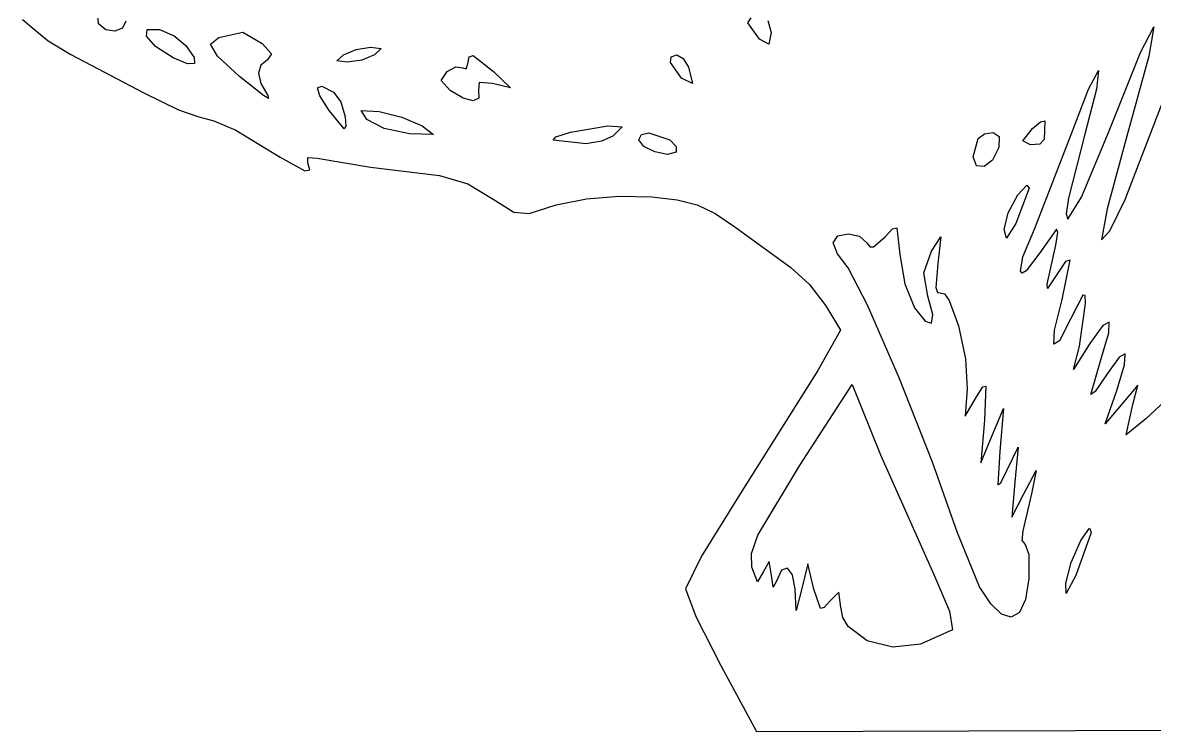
# Model space of a CAD drawing. Extents: x 0 to 159, y 0 to 200.
# Drawn here: x 21.1 to 72.4, y 0.3 to 32.5 of the extents above; entities that cross this region are included whole.
import ezdxf

# ---------------------------------------------------------------- set-up
doc = ezdxf.new("R2010")
doc.units = 0

msp = doc.modelspace()

# ---------------------------------------------------------------- linework, layer by layer
at = {"layer": 'Layer 1'}
for p, q in [((21.075619, 32.647011), (21.537097, 32.258338)), ((24.518071, 32.455894), (24.499727, 32.705529)), ((24.84643, 32.178346), (24.518071, 32.455894)), ((25.752794, 32.577602), (25.605013, 32.253091)), ((53.975034, 32.498933), (54.130477, 32.717699)), ((54.504201, 31.750338), (53.975034, 32.498933)), ((54.88282, 32.59577), (55.033368, 32.060077)), ((21.537097, 32.258338), (22.230306, 31.680576)), ((25.255818, 32.115375), (24.84643, 32.178346)), ((25.605013, 32.253091), (25.255818, 32.115375)), ((26.693565, 31.888583), (26.729085, 32.19362)), ((27.10691, 31.413881), (26.693565, 31.888583)), ((26.729085, 32.19362), (27.278559, 32.194486)), ((27.278559, 32.194486), (27.950028, 31.904281)), ((27.950028, 31.904281), (28.486823, 31.461413)), ((29.976825, 31.828985), (31.065278, 32.067838)), ((31.065278, 32.067838), (31.947223, 31.551724)), ((55.033368, 32.060077), (54.934546, 31.532939)), ((71.796061, 31.148802), (72.406053, 32.306184)), ((72.406053, 32.306184), (72.18307, 30.98713)), ((22.230306, 31.680576), (23.255831, 31.064185)), ((27.904034, 30.904024), (27.10691, 31.413881)), ((28.486823, 31.461413), (28.852616, 30.918311)), ((29.596928, 31.522002), (29.976825, 31.828985)), ((29.913546, 30.987345), (29.596928, 31.522002)), ((31.947223, 31.551724), (32.368616, 31.086542)), ((36.211559, 31.286214), (36.865301, 31.386624)), ((36.865301, 31.386624), (37.336877, 31.321933)), ((54.934546, 31.532939), (54.504201, 31.750338)), ((23.255831, 31.064185), (26.567711, 29.321109)), ((28.556425, 30.635119), (27.904034, 30.904024)), ((28.852616, 30.918311), (28.874218, 30.64138)), ((30.914642, 30.06547), (29.913546, 30.987345)), ((32.190993, 30.816887), (31.878034, 30.576932)), ((32.368616, 31.086542), (32.190993, 30.816887)), ((35.335391, 30.767631), (35.630578, 31.044782)), ((35.630578, 31.044782), (36.211559, 31.286214)), ((37.04169, 31.044782), (36.460709, 30.80335)), ((37.336877, 31.321933), (37.04169, 31.044782)), ((41.275026, 30.63309), (41.332413, 30.950155)), ((41.332413, 30.950155), (41.524837, 31.004786)), ((41.524837, 31.004786), (42.436371, 30.290895)), ((50.466524, 30.698178), (50.507463, 30.947878)), ((50.507463, 30.947878), (50.762285, 31.044782)), ((50.762285, 31.044782), (51.047638, 30.880828)), ((51.047638, 30.880828), (51.291452, 30.486687)), ((70.348167, 27.517002), (71.796061, 31.148802)), ((72.18307, 30.98713), (71.132039, 27.189624)), ((28.874218, 30.64138), (28.556425, 30.635119)), ((31.878034, 30.576932), (31.774626, 30.215136)), ((35.806967, 30.70294), (35.335391, 30.767631)), ((36.460709, 30.80335), (35.806967, 30.70294)), ((40.333462, 30.289837), (40.738715, 30.501372)), ((40.738715, 30.501372), (41.042898, 30.453879)), ((41.042898, 30.453879), (41.206852, 30.410796)), ((41.206852, 30.410796), (41.275026, 30.63309)), ((50.976421, 29.986448), (50.466524, 30.698178)), ((51.291452, 30.486687), (51.473529, 29.734256)), ((69.440645, 29.482902), (69.897316, 30.338168)), ((69.897316, 30.338168), (69.808108, 29.489384)), ((31.99939, 29.189743), (30.914642, 30.06547)), ((31.774626, 30.215136), (31.880636, 29.74711)), ((40.064116, 29.879203), (40.333462, 30.289837)), ((40.477395, 29.422003), (40.064116, 29.879203)), ((42.436371, 30.290895), (43.215305, 29.537362)), ((51.473529, 29.734256), (50.976421, 29.986448)), ((26.567711, 29.321109), (28.148509, 28.545218)), ((31.880636, 29.74711), (32.195931, 29.188464)), ((34.450403, 29.550767), (34.658581, 29.611875)), ((34.559527, 29.179303), (34.450403, 29.550767)), ((34.658581, 29.611875), (35.180786, 29.348273)), ((35.180786, 29.348273), (35.514558, 28.90708)), ((41.059942, 29.071414), (40.477395, 29.422003)), ((41.794712, 29.780867), (41.765387, 29.431528)), ((41.765387, 29.431528), (41.781725, 29.076672)), ((42.393685, 29.735976), (41.794712, 29.780867)), ((43.215305, 29.537362), (42.393685, 29.735976)), ((68.656949, 27.427749), (69.440645, 29.482902)), ((69.808108, 29.489384), (69.279955, 27.446799)), ((32.229737, 29.065394), (31.99939, 29.189743)), ((32.195931, 29.188464), (32.229737, 29.065394)), ((34.989228, 28.511836), (34.559527, 29.179303)), ((35.514558, 28.90708), (35.709953, 28.23173)), ((41.520648, 28.956469), (41.059942, 29.071414)), ((41.781725, 29.076672), (41.520648, 28.956469)), ((71.09954, 24.473366), (72.86806, 29.070636)), ((28.148509, 28.545218), (29.071024, 28.222558)), ((35.66762, 27.689158), (34.989228, 28.511836)), ((36.688912, 28.102966), (36.431516, 28.514526)), ((36.431516, 28.514526), (37.25759, 28.464916)), ((37.25759, 28.464916), (38.280514, 28.207168)), ((29.071024, 28.222558), (29.750292, 28.052745)), ((29.750292, 28.052745), (30.744118, 27.617852)), ((35.741902, 27.80004), (35.66762, 27.689158)), ((35.709953, 28.23173), (35.741902, 27.80004)), ((37.47715, 27.69586), (36.688912, 28.102966)), ((38.280514, 28.207168), (39.197869, 27.820038)), ((39.197869, 27.820038), (39.719981, 27.425412)), ((45.935488, 27.533494), (47.62503, 27.823566)), ((47.62503, 27.823566), (48.280227, 27.771046)), ((48.280227, 27.771046), (47.859627, 27.356841)), ((66.902584, 27.694449), (67.257947, 28.00539)), ((67.257947, 28.00539), (67.451021, 28.038849)), ((67.451021, 28.038849), (67.433515, 27.195268)), ((30.744118, 27.617852), (32.767785, 26.400107)), ((38.629191, 27.458088), (37.47715, 27.69586)), ((39.719981, 27.425412), (38.629191, 27.458088)), ((45.155584, 27.17516), (45.274735, 27.321618)), ((45.274735, 27.321618), (45.935488, 27.533494)), ((47.859627, 27.356841), (47.340878, 27.116373)), ((49.036142, 27.18786), (49.160623, 27.423152)), ((49.160623, 27.423152), (49.484832, 27.499628)), ((49.484832, 27.499628), (50.437023, 27.177982)), ((64.205596, 26.411043), (64.43058, 27.242893)), ((64.43058, 27.242893), (64.713993, 27.448773)), ((64.713993, 27.448773), (65.113294, 27.517002)), ((65.113294, 27.517002), (65.379333, 27.32734)), ((65.379333, 27.32734), (65.372586, 26.835788)), ((66.457643, 27.13803), (66.902584, 27.694449)), ((66.981253, 23.129149), (68.656949, 27.427749)), ((69.279955, 27.446799), (68.530031, 24.539098)), ((69.125421, 24.578135), (70.348167, 27.517002)), ((46.6481, 27.001285), (45.155584, 27.17516)), ((47.340878, 27.116373), (46.6481, 27.001285)), ((49.257146, 26.882553), (49.036142, 27.18786)), ((49.766481, 26.635057), (49.257146, 26.882553)), ((50.437023, 27.177982), (50.736664, 26.879223)), ((50.736664, 26.879223), (50.728065, 26.622004)), ((65.372586, 26.835788), (65.088891, 26.265539)), ((66.814389, 26.956791), (66.457643, 27.13803)), ((67.229918, 26.992686), (66.814389, 26.956791)), ((67.433515, 27.195268), (67.229918, 26.992686)), ((71.132039, 27.189624), (70.280742, 24.044564)), ((32.767785, 26.400107), (33.88393, 25.776043)), ((34.019794, 26.143637), (34.011062, 26.384893)), ((34.011062, 26.384893), (34.439952, 26.345426)), ((34.439952, 26.345426), (36.865301, 25.942201)), ((50.333626, 26.522499), (49.766481, 26.635057)), ((50.728065, 26.622004), (50.333626, 26.522499)), ((64.354154, 25.998034), (64.205596, 26.411043)), ((65.088891, 26.265539), (64.699, 25.96791)), ((33.88393, 25.776043), (34.112844, 25.828011)), ((34.112844, 25.828011), (34.019794, 26.143637)), ((36.865301, 25.942201), (39.993031, 25.560848)), ((64.699, 25.96791), (64.354154, 25.998034)), ((39.993031, 25.560848), (41.269602, 25.179495)), ((41.269602, 25.179495), (42.423671, 24.496517)), ((65.798786, 23.874305), (66.234069, 24.690545)), ((66.753623, 24.983395), (66.137056, 23.390558)), ((66.234069, 24.690545), (66.640194, 25.130508)), ((66.640194, 25.130508), (66.753623, 24.983395)), ((42.423671, 24.496517), (43.357871, 23.900366)), ((44.058444, 23.834705), (45.282507, 24.237137)), ((45.282507, 24.237137), (46.661417, 24.503837)), ((46.661417, 24.503837), (48.128698, 24.625678)), ((48.128698, 24.625678), (49.617873, 24.593531)), ((49.617873, 24.593531), (50.767505, 24.461338)), ((50.767505, 24.461338), (51.677788, 24.228405)), ((51.677788, 24.228405), (52.503206, 23.839369)), ((68.530031, 24.539098), (68.428465, 23.81779)), ((68.498948, 23.584189), (69.125421, 24.578135)), ((70.406788, 23.057728), (71.09954, 24.473366)), ((43.357871, 23.900366), (44.058444, 23.834705)), ((52.503206, 23.839369), (53.398242, 23.238863)), ((65.618825, 23.116802), (65.798786, 23.874305)), ((68.428465, 23.81779), (68.498948, 23.584189)), ((70.280742, 24.044564), (70.022905, 22.640199)), ((53.398242, 23.238863), (55.931541, 21.393834)), ((60.198391, 22.767905), (60.549559, 23.149164)), ((60.549559, 23.149164), (60.739993, 23.191194)), ((60.739993, 23.191194), (60.876783, 21.98121)), ((65.717735, 22.722264), (65.618825, 23.116802)), ((66.137056, 23.390558), (65.717735, 22.722264)), ((66.466622, 21.874566), (66.981253, 23.129149)), ((67.988523, 23.127959), (67.229962, 22.048943)), ((68.040381, 22.9752), (67.988523, 23.127959)), ((57.855592, 22.512493), (58.062618, 22.822993)), ((58.062618, 22.822993), (58.536013, 22.920569)), ((58.536013, 22.920569), (59.054254, 22.808463)), ((59.054254, 22.808463), (59.395821, 22.489915)), ((59.683864, 22.321199), (60.198391, 22.767905)), ((62.308003, 22.134315), (62.741303, 22.78206)), ((62.741303, 22.78206), (62.602573, 21.563168)), ((67.958096, 22.401721), (68.040381, 22.9752)), ((70.022905, 22.640199), (70.406788, 23.057728)), ((58.053809, 22.003258), (57.855592, 22.512493)), ((59.395821, 22.489915), (59.516162, 22.33025)), ((59.516162, 22.33025), (59.683864, 22.321199)), ((61.963383, 21.140319), (62.308003, 22.134315)), ((67.559104, 20.637831), (67.958096, 22.401721)), ((58.530104, 21.365965), (58.053809, 22.003258)), ((60.876783, 21.98121), (61.09868, 20.647488)), ((66.350883, 21.213873), (66.466622, 21.874566)), ((67.229962, 22.048943), (66.612507, 21.240767)), ((68.39586, 21.655838), (67.915057, 20.933459)), ((68.244551, 19.931217), (68.613998, 21.720595)), ((68.613998, 21.720595), (68.39586, 21.655838)), ((55.931541, 21.393834), (56.778737, 20.608815)), ((59.418349, 19.682177), (58.530104, 21.365965)), ((62.149253, 20.08785), (61.963383, 21.140319)), ((62.602573, 21.563168), (62.517686, 20.479169)), ((66.43587, 21.135516), (66.350883, 21.213873)), ((66.612507, 21.240767), (66.43587, 21.135516)), ((56.778737, 20.608815), (57.521158, 19.641233)), ((61.09868, 20.647488), (61.542828, 19.555861)), ((67.571583, 20.433617), (67.559104, 20.637831)), ((67.915057, 20.933459), (67.571583, 20.433617)), ((62.368179, 19.248679), (62.149253, 20.08785)), ((62.517686, 20.479169), (62.580397, 20.245939)), ((62.580397, 20.245939), (62.711934, 20.2339)), ((62.711934, 20.2339), (62.903851, 20.192961)), ((62.903851, 20.192961), (63.117105, 19.891507)), ((69.175797, 20.13058), (68.637899, 19.070438)), ((69.280241, 20.111591), (69.175797, 20.13058)), ((69.303591, 19.755886), (69.280241, 20.111591)), ((57.521158, 19.641233), (58.188614, 18.543388)), ((60.85028, 16.373451), (59.418349, 19.682177)), ((61.542828, 19.555861), (62.028156, 18.950406)), ((63.117105, 19.891507), (63.542417, 18.74015)), ((67.893113, 18.547952), (68.244551, 19.931217)), ((69.024191, 17.815607), (69.303591, 19.755886)), ((62.315544, 18.858772), (62.368179, 19.248679)), ((68.637899, 19.070438), (68.118791, 18.054195)), ((58.188614, 18.543388), (57.154622, 16.710706)), ((62.028156, 18.950406), (62.315544, 18.858772)), ((63.542417, 18.74015), (63.857465, 17.246025)), ((67.860861, 17.901156), (67.893113, 18.547952)), ((70.084437, 18.761394), (69.501499, 17.943665)), ((70.378285, 18.912306), (70.084437, 18.761394)), ((70.365943, 18.417237), (70.378285, 18.912306)), ((68.118791, 18.054195), (67.860861, 17.901156)), ((70.030314, 17.297023), (70.365943, 18.417237)), ((69.501499, 17.943665), (68.762077, 16.757273)), ((68.762077, 16.757273), (69.024191, 17.815607)), ((71.106683, 17.468253), (70.830662, 17.314425)), ((71.076383, 16.975372), (71.106683, 17.468253)), ((63.857465, 17.246025), (63.93184, 15.875328)), ((69.542333, 15.627369), (70.030314, 17.297023)), ((70.830662, 17.314425), (70.252916, 16.507506)), ((70.735164, 15.842167), (71.076383, 16.975372)), ((57.154622, 16.710706), (53.63672, 11.110003)), ((70.252916, 16.507506), (69.74377, 15.762952)), ((74.5296, 16.859358), (72.0451, 14.522507)), ((56.323124, 12.39094), (58.717781, 16.082056)), ((58.717781, 16.082056), (60.003657, 12.88624)), ((62.364166, 12.556723), (60.85028, 16.373451)), ((64.357291, 15.52255), (64.644011, 15.969365)), ((64.644011, 15.969365), (64.780183, 15.998007)), ((64.780183, 15.998007), (64.714655, 14.464216)), ((71.673906, 16.051717), (70.937659, 15.169772)), ((71.444953, 15.169772), (71.673906, 16.051717)), ((63.93184, 15.875328), (63.835885, 14.640605)), ((63.835885, 14.640605), (64.357291, 15.52255)), ((69.74377, 15.762952), (69.542333, 15.627369)), ((70.201764, 14.287827), (70.735164, 15.842167)), ((65.068844, 13.75866), (65.587427, 14.993383)), ((65.587427, 14.993383), (65.411391, 13.053104)), ((70.937659, 15.169772), (70.201764, 14.287827)), ((71.150384, 13.797466), (71.444953, 15.169772)), ((64.714655, 14.464216), (64.549907, 12.523937)), ((72.0451, 14.522507), (71.150384, 13.797466)), ((64.549907, 12.523937), (65.068844, 13.75866)), ((60.003657, 12.88624), (62.42195, 7.447814)), ((65.411391, 13.053104), (65.32668, 11.517682)), ((65.738064, 12.171159), (66.241125, 13.229493)), ((66.241125, 13.229493), (66.103189, 11.641992)), ((54.440525, 9.2405), (56.323124, 12.39094)), ((63.498276, 9.348935), (62.364166, 12.556723)), ((65.456288, 11.608825), (65.738064, 12.171159)), ((66.511706, 11.112825), (67.058159, 12.171159)), ((67.058159, 12.171159), (66.849667, 11.112825)), ((65.32668, 11.517682), (65.456288, 11.608825)), ((66.103189, 11.641992), (65.965253, 10.054491)), ((53.63672, 11.110003), (51.882399, 8.287338)), ((65.965253, 10.054491), (66.511706, 11.112825)), ((66.849667, 11.112825), (66.458084, 9.437129)), ((64.499879, 6.893942), (63.498276, 9.348935)), ((66.458084, 9.437129), (66.413986, 9.001052)), ((69.552564, 9.356784), (68.865441, 7.408656)), ((69.092982, 8.996157), (69.479506, 9.558529)), ((69.479506, 9.558529), (69.552564, 9.356784)), ((54.148248, 8.398821), (54.440525, 9.2405)), ((66.413986, 9.001052), (66.565681, 8.819768)), ((66.565681, 8.819768), (66.73475, 8.36292)), ((68.652054, 7.989637), (69.092982, 8.996157)), ((51.882399, 8.287338), (51.15281, 6.793411)), ((54.168709, 7.790009), (54.148248, 8.398821)), ((66.73475, 8.36292), (66.732898, 7.264723)), ((54.415742, 7.121583), (54.168709, 7.790009)), ((54.949319, 8.043348), (54.696112, 7.585045)), ((55.049596, 7.408656), (54.949319, 8.043348)), ((55.781478, 7.732065), (55.509492, 7.645072)), ((56.015166, 7.436867), (55.781478, 7.732065)), ((56.703419, 7.937823), (56.439188, 6.879489)), ((56.971883, 6.78565), (56.703419, 7.937823)), ((68.407182, 7.055878), (68.652054, 7.989637)), ((54.696112, 7.585045), (54.415742, 7.121583)), ((55.137878, 6.882135), (55.049596, 7.408656)), ((55.509492, 7.645072), (55.276432, 7.144072)), ((56.13333, 6.791294), (56.015166, 7.436867)), ((62.42195, 7.447814), (63.135841, 5.787024)), ((66.732898, 7.264723), (66.575592, 6.310542)), ((68.865441, 7.408656), (68.432053, 6.586551)), ((51.15281, 6.793411), (51.626503, 5.537477)), ((55.276432, 7.144072), (55.137878, 6.882135)), ((56.17531, 5.821155), (56.13333, 6.791294)), ((56.439188, 6.879489), (56.17531, 5.821155)), ((57.272626, 5.912921), (56.971883, 6.78565)), ((65.010073, 6.112827), (64.499879, 6.893942)), ((68.432053, 6.586551), (68.407182, 7.055878)), ((57.71307, 6.256483), (57.449622, 5.951071)), ((58.114222, 6.642069), (57.71307, 6.256483)), ((58.197081, 5.974613), (58.114222, 6.642069)), ((66.575592, 6.310542), (66.301604, 5.733104)), ((57.449622, 5.951071), (57.272626, 5.912921)), ((58.290243, 5.504998), (58.197081, 5.974613)), ((63.135841, 5.787024), (63.26262, 4.943796)), ((65.495793, 5.649088), (65.010073, 6.112827)), ((65.933988, 5.517566), (65.495793, 5.649088)), ((66.301604, 5.733104), (65.933988, 5.517566)), ((51.626503, 5.537477), (52.765358, 3.287503)), ((58.539618, 5.084516), (58.290243, 5.504998)), ((59.399349, 4.441043), (58.539618, 5.084516)), ((63.26262, 4.943796), (61.809175, 4.294685)), ((60.560969, 4.144374), (59.399349, 4.441043)), ((61.809175, 4.294685), (60.560969, 4.144374)), ((52.765358, 3.287503), (54.377906, 0.329107)), ((54.377906, 0.329107), (68.844979, 0.367913)), ((68.844979, 0.367913), (83.312052, 0.406365))]:
    msp.add_line(p, q, dxfattribs=at)

doc.saveas('drawing.dxf')
